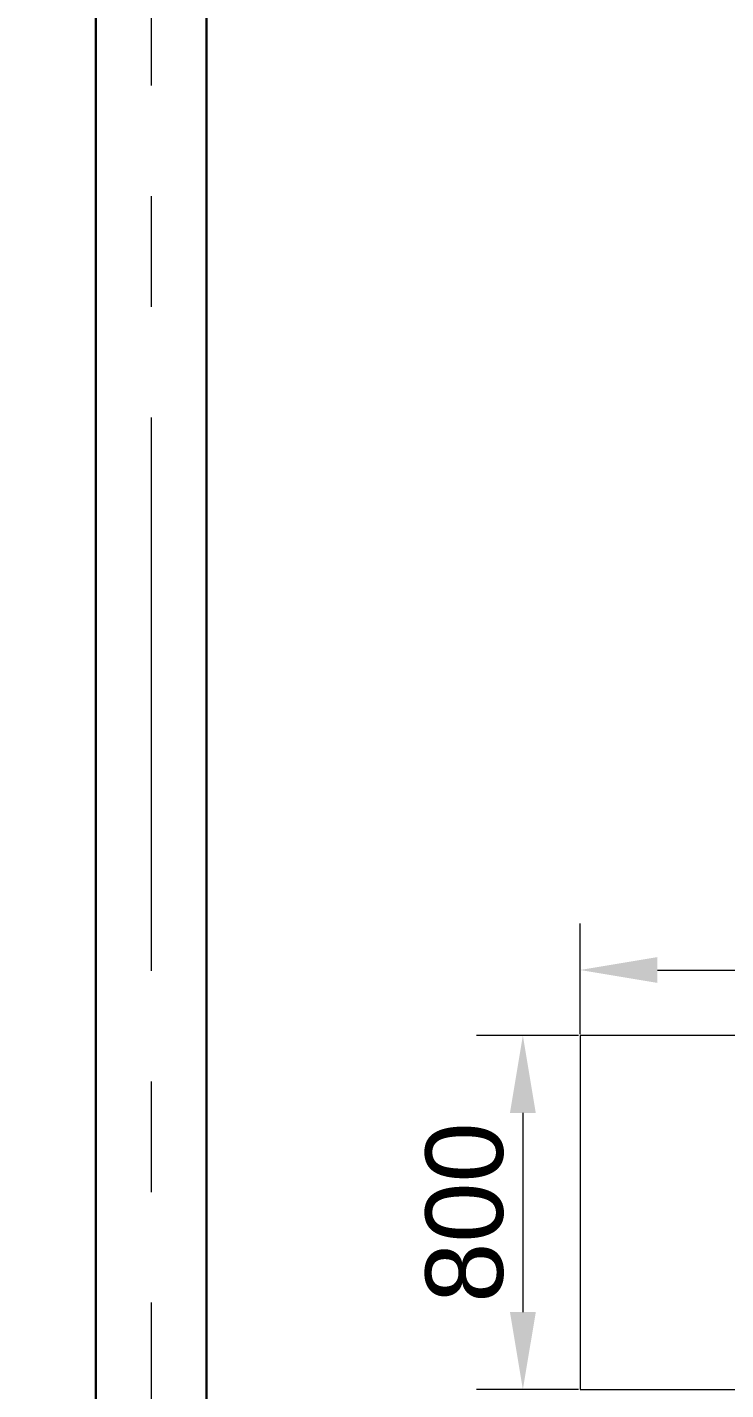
# Model space of a CAD drawing. Header units: millimetres. Extents: x 131588 to 171225, y -200198 to -177978.
# Drawn here: x 153629 to 155209, y -184415 to -181336 of the extents above; entities that cross this region are included whole.
import ezdxf

# ---------------------------------------------------------------- set-up
doc = ezdxf.new("R2010")
doc.units = ezdxf.units.MM
doc.header["$MEASUREMENT"] = 0
doc.linetypes.add('CENTER', pattern=[2, 1.25, -0.25, 0.25, -0.25])
for name, color, linetype, lineweight in [('CEN-1', 1, 'CENTER', 18), ('DIMLINE', 10, 'Continuous', 18), ('MAIN', 3, 'Continuous', 30), ('MAIN-4', 6, 'Continuous', 30)]:
    doc.layers.add(name, color=color, linetype=linetype, lineweight=lineweight)
doc.styles.get("Standard").update_dxf_attribs({"font": ''})
doc.styles.get('Standard').set_extended_font_data('Arial')
doc.dimstyles.new('DIM-50', dxfattribs={"dimscale": 50, "dimtxt": 2.5, "dimasz": 2.5, "dimexe": 1.5, "dimexo": 0.05, "dimgap": 0.6, "dimtad": 1, "dimzin": 9, "dimdsep": 46, "dimtxsty": 'Standard', "dimcen": 0, "dimclrd": 32, "dimclre": 32, "dimadec": 0, "dimazin": 0, "dimtp": 0.1, "dimtm": 0.1, "dimtfac": 0.71, "dimtofl": 0, "dimtmove": 1, "dimatfit": 3, "dimfxl": 1, "dimtolj": 1, "dimtzin": 7, "dimlwd": -1, "dimlwe": -1, "dimarcsym": 1})

# ---------------------------------------------------------------- blocks, each defined once
blk = doc.blocks.new('*D634')
at = {"layer": 'Defpoints', "color": 0, "ltscale": 100, "transparency": 16777216}
for p in [(156379.2, -183466.5), (154879.2, -183614.6), (156379.2, -183614.6)]:
    blk.add_point(p, dxfattribs=at)
at = {"layer": 'DIMLINE', "color": 32, "linetype": 'ByBlock', "ltscale": 100, "transparency": 16777216}
for p, q in [((154879.2, -183611.1), (154879.2, -183361.5)), ((156379.2, -183611.1), (156379.2, -183361.5)), ((155054.2, -183466.5), (156204.2, -183466.5))]:
    blk.add_line(p, q, dxfattribs=at)
at = {"layer": 'DIMLINE', "color": 32, "ltscale": 100, "transparency": 16777216}
for points in [[(155054.2, -183437.3), (155054.2, -183495.7), (154879.2, -183466.5)], [(156204.2, -183437.3), (156204.2, -183495.7), (156379.2, -183466.5)]]:
    blk.add_solid(points, dxfattribs=at)
at = {"layer": 'DIMLINE', "color": 0, "ltscale": 100, "transparency": 16777216, "insert": (155629.2, -183335.2), "char_height": 175, "attachment_point": 5}
blk.add_mtext('\\A1;1500', dxfattribs=at)
blk = doc.blocks.new('*D635')
at = {"layer": 'Defpoints', "color": 0, "ltscale": 100, "transparency": 16777216}
for p in [(154879.2, -183614.6), (154749.9, -184414.6), (154879.2, -184414.6)]:
    blk.add_point(p, dxfattribs=at)
at = {"layer": 'DIMLINE', "color": 32, "linetype": 'ByBlock', "ltscale": 100, "transparency": 16777216}
for p, q in [((154875.7, -183614.6), (154644.9, -183614.6)), ((154749.9, -183789.6), (154749.9, -184239.6)), ((154875.7, -184414.6), (154644.9, -184414.6))]:
    blk.add_line(p, q, dxfattribs=at)
at = {"layer": 'DIMLINE', "color": 32, "ltscale": 100, "transparency": 16777216}
for points in [[(154720.7, -183789.6), (154779.1, -183789.6), (154749.9, -183614.6)], [(154720.7, -184239.6), (154779.1, -184239.6), (154749.9, -184414.6)]]:
    blk.add_solid(points, dxfattribs=at)
at = {"layer": 'DIMLINE', "color": 0, "ltscale": 100, "transparency": 16777216, "insert": (154618.5, -184014.6), "char_height": 175, "attachment_point": 5, "rotation": 90}
blk.add_mtext('\\A1;800', dxfattribs=at)

msp = doc.modelspace()

# ---------------------------------------------------------------- linework, layer by layer
at = {"layer": 'CEN-1', "ltscale": 1000}
for points in [[(133909.578, -180218.138), (153909.578, -180218.138), (153909.578, -193218.138), (133909.578, -193218.138)], [(150909.578, -180218.138), (153909.578, -180218.138), (153909.578, -186218.138), (150909.578, -186218.138)]]:
    msp.add_lwpolyline(points, close=True, dxfattribs=at)
at = {"layer": 'MAIN', "color": 0, "lineweight": 20}
msp.add_lwpolyline([(156379.235, -183614.632), (154879.235, -183614.632), (154879.235, -184414.632), (156379.235, -184414.632)], close=True, dxfattribs=at)
at = {"layer": 'MAIN-4', "ltscale": 1000}
for points in [[(153784.578, -180468.138), (153784.578, -185918.138)], [(154034.578, -180468.138), (154034.578, -185918.138)]]:
    msp.add_lwpolyline(points, dxfattribs=at)

# ---------------------------------------------------------------- dimensions: what is measured, and where the dimension line sits
at = {"layer": 'DIMLINE', "ltscale": 100}
dim = msp.add_linear_dim(base=(156379.235, -183466.516), p1=(154879.235, -183614.632), p2=(156379.235, -183614.632), dimstyle='DIM-50', override={"dimscale": 70}, dxfattribs=at)
dim.commit()
dim.dimension.update_dxf_attribs({"geometry": '*D634', "text_midpoint": (155629.235, -183335.166)})
dim = msp.add_linear_dim(base=(154749.891, -184414.632), p1=(154879.235, -183614.632), p2=(154879.235, -184414.632), angle=90, dimstyle='DIM-50', override={"dimscale": 70}, dxfattribs=at)
dim.commit()
dim.dimension.update_dxf_attribs({"geometry": '*D635', "text_midpoint": (154618.54, -184014.632)})

doc.saveas('drawing.dxf')
